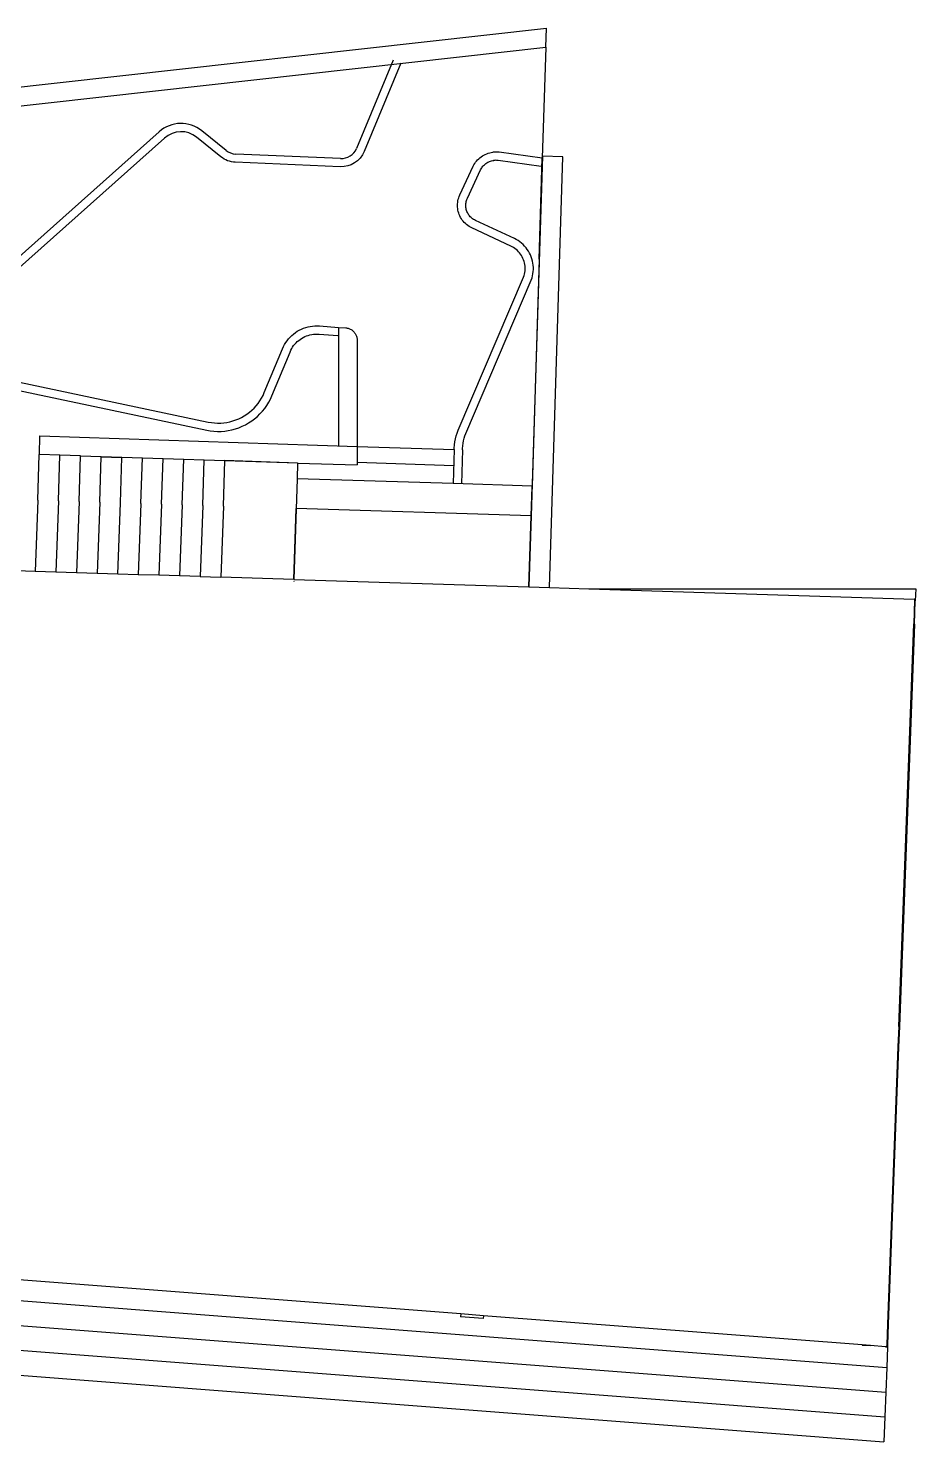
# Model space of a CAD drawing. Header units: inches. Extents: x 438 to 4290, y 203 to 1969.
# Drawn here: x 2927 to 3357, y 227 to 912 of the extents above; entities that cross this region are included whole.
import ezdxf

# ---------------------------------------------------------------- set-up
doc = ezdxf.new("R2010")
doc.units = ezdxf.units.IN
doc.layers.add('element', color=20, linetype='Continuous')

msp = doc.modelspace()

# ---------------------------------------------------------------- linework, layer by layer
for p, q in [((2729.59709, 862.22585), (3178.3416, 912.44104)), ((3178.05736, 903.35306), (3178.3416, 912.44104)), ((2891.18367, 871.25146), (3136.22993, 898.67251)), ((3136.22993, 898.67251), (3178.05736, 903.35306)), ((3178.05736, 903.35306), (3176.37107, 849.43587)), ((3104.10232, 897.02114), (3086.37603, 854.20865)), ((2990.68739, 862.22134), (2921.52858, 800.36968)), ((3023.14726, 853.24956), (3011.41332, 862.737)), ((3078.63824, 849.27655), (3027.83086, 851.47799)), ((3176.40827, 850.43519), (3170.95464, 676.0623)), ((3186.40338, 850.12259), (3176.40827, 850.43519)), ((3179.87077, 641.25067), (3186.40338, 850.12259)), ((3174.83878, 800.44292), (3176.37107, 849.43587)), ((3174.83878, 800.44292), (3171.40024, 690.50016)), ((3174.36966, 785.44363), (3174.37608, 785.45868)), ((3061.77973, 767.37647), (3062.86674, 767.67687)), ((3062.86674, 767.67687), (3063.97044, 767.90861)), ((3063.97044, 767.90861), (3065.08647, 768.07077)), ((3065.08647, 768.07077), (3066.21048, 768.16273)), ((3066.21048, 768.16273), (3067.33803, 768.18412)), ((3067.33803, 768.18412), (3068.46471, 768.13485)), ((3068.46471, 768.13485), (3077.68074, 767.44209)), ((3052.06453, 760.05814), (3052.71232, 760.98129)), ((3052.71232, 760.98129), (3053.41665, 761.86206)), ((3053.41665, 761.86206), (3054.17475, 762.69699)), ((3054.17475, 762.69699), (3054.98365, 763.48282)), ((3054.98365, 763.48282), (3055.84017, 764.21644)), ((3055.84017, 764.21644), (3056.74095, 764.89499)), ((3056.74095, 764.89499), (3057.68246, 765.5158)), ((3057.68246, 765.5158), (3058.661, 766.07643)), ((3058.661, 766.07643), (3059.67272, 766.57468)), ((3059.67272, 766.57468), (3060.71366, 767.0086)), ((3060.71366, 767.0086), (3061.77973, 767.37647)), ((3041.68651, 735.82217), (3050.48465, 757.0714)), ((3050.48465, 757.0714), (3050.9485, 758.09935)), ((3050.9485, 758.09935), (3051.47582, 759.09623)), ((3051.47582, 759.09623), (3052.06453, 760.05814)), ((2885.26111, 748.82464), (3014.55323, 721.52126)), ((3040.35656, 733.10768), (3041.06432, 734.44396)), ((3041.06432, 734.44396), (3041.68651, 735.82217)), ((3034.49295, 726.25308), (3035.644, 727.23371)), ((3035.644, 727.23371), (3036.73102, 728.28488)), ((3036.73102, 728.28488), (3037.74969, 729.40242)), ((3037.74969, 729.40242), (3038.69595, 730.58189)), ((3038.69595, 730.58189), (3039.56606, 731.81862)), ((3039.56606, 731.81862), (3040.35656, 733.10768)), ((3014.55323, 721.52126), (3016.04185, 721.25559)), ((3016.04185, 721.25559), (3017.54424, 721.08419)), ((3017.54424, 721.08419), (3019.05445, 721.00774)), ((3019.05445, 721.00774), (3020.56648, 721.02655)), ((3020.56648, 721.02655), (3022.07431, 721.14054)), ((3022.07431, 721.14054), (3023.57198, 721.34926)), ((3023.57198, 721.34926), (3025.05353, 721.65188)), ((3025.05353, 721.65188), (3026.51309, 722.0472)), ((3026.51309, 722.0472), (3027.94485, 722.53365)), ((3027.94485, 722.53365), (3029.34313, 723.1093)), ((3029.34313, 723.1093), (3030.70239, 723.77187)), ((3030.70239, 723.77187), (3032.01722, 724.51871)), ((3032.01722, 724.51871), (3033.28242, 725.34688)), ((3033.28242, 725.34688), (3034.49295, 726.25308)), ((2932.70078, 705.79818), (2932.99703, 714.7933)), ((2932.99703, 714.7933), (2932.99718, 714.79732)), ((2932.99703, 714.7933), (3086.67571, 709.73193)), ((3086.67571, 709.73595), (3086.67571, 709.73193)), ((3086.67571, 709.73193), (3086.67571, 700.72705)), ((3086.67571, 709.73193), (3133.73687, 708.18198)), ((3133.73687, 708.18198), (3133.19356, 691.6951)), ((3137.7347, 708.05023), (3137.19139, 691.56336)), ((2931.9698, 683.60348), (2932.66399, 705.79933)), ((2932.66399, 705.79933), (2932.70078, 705.79818)), ((2942.65876, 705.47022), (2932.70078, 705.79818)), ((2941.96509, 683.29087), (2942.65876, 705.47022)), ((2952.65353, 705.14104), (2942.65876, 705.47022)), ((2951.96038, 682.97826), (2952.65353, 705.14104)), ((2952.65353, 705.14104), (2962.64654, 704.81192)), ((2961.9539, 682.6657), (2962.64654, 704.81192)), ((2961.95567, 682.66565), (2962.64415, 704.67891)), ((2962.64415, 704.67891), (2972.63943, 704.3663)), ((2962.64654, 704.81192), (2972.64308, 704.48269)), ((2971.95096, 682.35304), (2972.63943, 704.3663)), ((2972.63943, 704.3663), (2972.64308, 704.48269)), ((2972.64308, 704.48269), (2982.63785, 704.15351)), ((2981.94624, 682.04043), (2982.63785, 704.15351)), ((2982.63785, 704.15351), (2992.63262, 703.82434)), ((2991.94153, 681.72782), (2992.63262, 703.82434)), ((2992.63262, 703.82434), (3002.62739, 703.49516)), ((3001.93682, 681.41521), (3002.62739, 703.49516)), ((3002.62739, 703.49516), (3012.62216, 703.16599)), ((3011.93211, 681.1026), (3012.62216, 703.16599)), ((3012.62216, 703.16599), (3022.61693, 702.83681)), ((3021.9274, 680.78999), (3022.61693, 702.83681)), ((3022.61693, 702.83681), (3022.61889, 702.89945)), ((3057.80768, 701.67781), (3022.61693, 702.83681)), ((3022.61889, 702.89945), (3057.81146, 701.79878)), ((3057.80768, 701.67781), (3057.56944, 694.0603)), ((3057.81146, 701.79878), (3057.80768, 701.67781)), ((3057.80768, 701.67781), (3086.67571, 700.72705)), ((3086.67571, 702.07189), (3133.48471, 700.53025)), ((3171.6746, 699.27247), (3171.68054, 699.27227)), ((3057.56944, 694.0603), (3056.04258, 645.19112)), ((3133.19356, 691.6951), (3057.56944, 694.0603)), ((3171.40024, 690.50016), (3133.19356, 691.6951)), ((3170.9487, 676.06249), (3171.3906, 690.19174)), ((3171.3906, 690.19174), (3171.40024, 690.50016)), ((3171.39326, 690.27686), (3171.3992, 690.27666)), ((2931.9698, 683.60348), (2930.68607, 649.11872)), ((2941.96509, 683.29087), (2940.68121, 648.8021)), ((2951.96038, 682.97826), (2950.67635, 648.48548)), ((2961.95567, 682.66565), (2960.67149, 648.16885)), ((2961.9539, 682.6657), (2961.95567, 682.66565)), ((2970.66663, 647.85223), (2971.95096, 682.35304)), ((2981.94624, 682.04043), (2980.66177, 647.53561)), ((2991.94153, 681.72782), (2990.65691, 647.21899)), ((3001.93682, 681.41521), (3000.65205, 646.90237)), ((3011.93211, 681.1026), (3010.64719, 646.58574)), ((3021.9274, 680.78999), (3020.64233, 646.26912)), ((3056.04258, 645.19112), (3057.14021, 679.68409)), ((3170.9487, 676.06249), (3057.14021, 679.68409)), ((3170.95464, 676.0623), (3169.87583, 641.56873)), ((3169.87583, 641.56873), (3170.97346, 676.06171)), ((3170.95464, 676.0623), (3170.9487, 676.06249)), ((3170.95464, 676.0623), (3170.97346, 676.06171)), ((2930.68607, 649.11872), (2921.32446, 649.41527)), ((2940.68121, 648.8021), (2930.68607, 649.11872)), ((2950.67635, 648.48548), (2940.68121, 648.8021)), ((2960.67149, 648.16885), (2950.67635, 648.48548)), ((2970.66663, 647.85223), (2960.67149, 648.16885)), ((2980.66177, 647.53561), (2970.66663, 647.85223)), ((2990.65691, 647.21899), (2980.66177, 647.53561)), ((3000.65205, 646.90237), (2990.65691, 647.21899)), ((3010.64719, 646.58574), (3000.65205, 646.90237)), ((3010.64719, 646.58574), (3020.64233, 646.26912)), ((3056.0412, 645.14777), (3020.64233, 646.26912)), ((3056.01586, 644.35147), (3056.0084, 644.1481)), ((3056.04258, 645.19112), (3056.0412, 645.14777)), ((3056.04121, 645.14777), (3169.87583, 641.56873)), ((3169.87583, 641.56873), (3179.87077, 641.25067)), ((3179.87077, 641.25067), (3198.85577, 640.64653)), ((3198.85577, 640.64653), (3357.29328, 640.64653)), ((3198.85577, 640.64653), (3356.78505, 635.62093)), ((3357.29328, 640.64653), (3357.07529, 634.79065)), ((3356.77605, 635.37908), (3356.33864, 623.62905)), ((3356.72133, 623.61693), (3357.07529, 634.79065)), ((3356.78505, 635.62093), (3356.77605, 635.37908)), ((3357.10127, 635.61091), (3356.77605, 635.37908)), ((3357.10127, 635.61091), (3356.78505, 635.62093)), ((3357.07529, 634.79065), (3357.10127, 635.61091)), ((3349.07712, 428.5631), (3356.33864, 623.62905)), ((3356.65941, 623.61889), (3349.39735, 428.5384)), ((3356.33864, 623.62905), (3356.65941, 623.61889)), ((3356.65941, 623.61889), (3356.72133, 623.61693)), ((3349.07712, 428.5631), (3348.70483, 418.56211)), ((3349.39735, 428.5384), (3349.02505, 418.53741)), ((3349.39735, 428.5384), (3349.07712, 428.5631)), ((3348.70483, 418.56211), (3343.70333, 284.20704)), ((3349.02505, 418.53741), (3344.02356, 284.18234)), ((3348.70483, 418.56211), (3349.02505, 418.53741)), ((2751.38388, 308.84221), (3343.24176, 263.18103)), ((3136.85553, 289.11976), (2897.22814, 307.59108)), ((2769.71876, 295.39204), (3342.79501, 251.17983)), ((3136.85553, 289.11976), (3136.80643, 287.8008)), ((3147.83165, 288.27368), (3136.85553, 289.11976)), ((3147.83165, 288.27368), (3147.78252, 286.954)), ((3331.31988, 274.12976), (3147.83165, 288.27368)), ((2748.91055, 284.96171), (3342.34825, 239.17864)), ((3147.78252, 286.954), (3136.80643, 287.8008)), ((3343.70333, 284.20704), (3343.33103, 274.20605)), ((3344.02356, 284.18234), (3343.65126, 274.18135)), ((3344.02356, 284.18234), (3343.70333, 284.20704)), ((3331.31988, 274.12976), (3331.31381, 273.96657)), ((3335.41981, 273.81372), (3331.31988, 274.12976)), ((3343.33103, 274.20605), (3343.3055, 273.52017)), ((3343.65126, 274.18135), (3343.33103, 274.20605)), ((3343.65126, 274.18135), (3343.61406, 273.18202)), ((2747.44552, 273.03908), (3341.90149, 227.17745)), ((3331.31381, 273.96657), (3335.41981, 273.81372)), ((3342.7359, 273.24977), (3335.41981, 273.81372)), ((3343.3055, 273.52017), (3342.7359, 273.24977)), ((3342.7359, 273.24977), (3343.61406, 273.18202)), ((3343.61406, 273.18202), (3343.24176, 263.18103)), ((3343.24176, 263.18103), (3342.79501, 251.17983)), ((3342.79501, 251.17983), (3342.34825, 239.17864)), ((3342.34825, 239.17864), (3341.90149, 227.17745))]:
    msp.add_line(p, q)
msp.add_lwpolyline([(3107.79806, 895.49094), (3090.07177, 852.67845, -0.315247358), (3078.46509, 845.2803), (3027.65771, 847.48174, -0.160514719), (3020.6323, 850.1391), (3008.89836, 859.62653, 0.36775382), (2993.35392, 859.23979), (2915.72453, 789.81252, -0.336846354), (2901.24982, 788.65407), (2892.0585, 794.54483, -0.388514656), (2887.89759, 810.20443), (2893.64119, 821.19862, 0.430967693), (2887.94821, 837.68974), (2850.54446, 854.59832)], format="xyb")
for points in [[(3133.73229, 708.18213), (3133.75752, 708.9482), (3133.85182, 710.42517), (3134.03698, 711.89352), (3134.31229, 713.34766), (3134.6767, 714.78208), (3135.12883, 716.1913), (3135.66697, 717.56998), (3167.31613, 791.81055), (3167.56171, 792.54674), (3167.75918, 793.29726), (3167.90773, 794.05898), (3168.00673, 794.82871), (3168.05577, 795.60323), (3168.05464, 796.3793), (3168.00335, 797.15367), (3167.90211, 797.92311), (3167.75135, 798.68439), (3167.5517, 799.43434), (3167.30399, 800.16981), (3167.00926, 800.88774), (3166.66874, 801.58511), (3166.28385, 802.25901), (3165.85621, 802.90663), (3165.3876, 803.52525), (3164.87998, 804.11228), (3164.33548, 804.66528), (3163.75638, 805.18192), (3163.14509, 805.66005), (3162.50417, 806.09767), (3161.83631, 806.49294), (3161.14429, 806.84422), (3142.21968, 815.69303), (3141.54715, 816.03364), (3140.89734, 816.41579), (3140.2728, 816.838), (3139.67601, 817.29859), (3139.10932, 817.79574), (3138.57496, 818.32749), (3138.07504, 818.89175), (3137.61154, 819.48629), (3137.18629, 820.10875), (3136.80096, 820.75669), (3136.45707, 821.42754), (3136.15599, 822.11866), (3135.8989, 822.82733), (3135.68681, 823.55074), (3135.52056, 824.28604), (3135.40081, 825.03032), (3135.32804, 825.78066), (3135.30251, 826.53409), (3135.32435, 827.28763), (3135.39346, 828.03831), (3135.50957, 828.78317), (3135.67222, 829.51928), (3135.88077, 830.24371), (3136.1344, 830.95363), (3136.4321, 831.64621), (3142.91436, 845.50958), (3143.25881, 846.18912), (3143.64568, 846.84545), (3144.07342, 847.4759), (3144.5403, 848.07793), (3145.04444, 848.64913), (3145.58381, 849.18719), (3146.15624, 849.68993), (3146.75942, 850.15534), (3147.39092, 850.58153), (3148.04819, 850.96679), (3148.72858, 851.30957), (3149.42935, 851.60848), (3149.43393, 851.60834), (3150.14767, 851.86232), (3150.15226, 851.86218), (3150.88066, 852.07007), (3150.88524, 852.06993), (3151.62535, 852.23089), (3151.62994, 852.23074), (3152.37874, 852.34412), (3152.38333, 852.34398)], [(3176.37107, 849.43587), (3155.42295, 852.31492), (3154.66527, 852.39462), (3153.89948, 852.42623), (3153.14239, 852.40918), (3153.13781, 852.40933), (3152.38333, 852.34398)], [(3137.73013, 708.05046), (3137.75333, 708.75488), (3137.83583, 710.04716), (3137.99012, 711.27067), (3138.21952, 712.48234), (3138.52317, 713.67757), (3138.89991, 714.85181), (3139.37075, 716.05808), (3171.0593, 790.39104), (3171.39712, 791.40377), (3171.66045, 792.4046), (3171.85854, 793.42036), (3171.99056, 794.4468), (3172.05595, 795.47963), (3172.05445, 796.51452), (3171.98605, 797.54715), (3171.85105, 798.5732), (3171.65001, 799.58838), (3171.38378, 800.58844), (3171.05345, 801.5692), (3170.66042, 802.52656), (3170.20633, 803.45651), (3169.69308, 804.35517), (3169.12282, 805.21877), (3168.49793, 806.0437), (3167.82102, 806.82651), (3167.09492, 807.56394), (3166.32268, 808.25288), (3165.50752, 808.89048), (3164.65285, 809.47404), (3163.76225, 810.00114), (3162.89716, 810.44028), (3143.97087, 819.28988), (3143.46654, 819.5453), (3143.03344, 819.8), (3142.61719, 820.08141), (3142.21942, 820.38839), (3141.84172, 820.71974), (3141.48557, 821.07416), (3141.15237, 821.45023), (3140.84345, 821.84649), (3140.56002, 822.26137), (3140.30319, 822.69322), (3140.07399, 823.14034), (3139.87332, 823.60098), (3139.70197, 824.07331), (3139.56061, 824.55546), (3139.44981, 825.04554), (3139.36999, 825.54161), (3139.32149, 826.04171), (3139.30448, 826.54387), (3139.31903, 827.0461), (3139.36509, 827.54644), (3139.44248, 828.04289), (3139.55089, 828.5335), (3139.68989, 829.01634), (3139.85893, 829.4895), (3140.08217, 830.00887), (3146.51093, 843.75778), (3146.76922, 844.26737), (3147.02707, 844.70481), (3147.31216, 845.12501), (3147.62333, 845.52626), (3147.95934, 845.90696), (3148.31884, 846.26558), (3148.70036, 846.60065), (3149.10238, 846.91085), (3149.52327, 847.1949), (3149.96134, 847.45168), (3150.41481, 847.68014), (3150.8608, 847.87038), (3151.3477, 848.04364), (3151.83878, 848.1838), (3152.33785, 848.29234), (3152.90154, 848.37769)], [(3175.82644, 845.47312), (3154.94128, 848.34352), (3154.37326, 848.40327), (3153.86198, 848.42437), (3153.35177, 848.41288), (3152.72848, 848.3589)], [(2884.47032, 744.90342), (3013.78841, 717.59455), (3015.46319, 717.29566), (3017.21611, 717.09568), (3018.97814, 717.00648), (3020.74229, 717.02843), (3022.50157, 717.16142), (3024.24897, 717.40495), (3025.97757, 717.75803), (3027.6805, 718.21927), (3029.35101, 718.78684), (3030.98245, 719.45848), (3032.56837, 720.23152), (3034.10245, 721.10291), (3035.57861, 722.06917), (3036.991, 723.12647), (3038.33399, 724.27063), (3039.60227, 725.49708), (3040.7908, 726.80097), (3041.89485, 728.17712), (3042.91005, 729.62006), (3043.83237, 731.12408), (3044.65814, 732.68319), (3045.35814, 734.23374), (3054.15641, 755.4833), (3054.54293, 756.33985), (3054.953, 757.11509), (3055.41082, 757.86314), (3055.91459, 758.58104), (3056.46232, 759.26599), (3057.05188, 759.9153), (3057.68093, 760.52641), (3058.34702, 761.09692), (3059.04753, 761.62461), (3059.77972, 762.10739), (3060.54069, 762.54338), (3061.32748, 762.93085), (3062.13698, 763.26829), (3062.96603, 763.55438), (3063.81137, 763.78799), (3064.66968, 763.9682), (3065.53758, 764.09431), (3066.41169, 764.16583), (3067.28855, 764.18246), (3068.22737, 764.14141), (3077.3809, 763.45335), (3077.67586, 763.43117)]]:
    msp.add_lwpolyline(points)
for centre, radius, start, end in [((3001.35349, 850.29514), 16, 51.04285342, 131.80761926), ((3028.17717, 859.47049), 8, 231.04285342, 267.51897216), ((3078.98455, 857.26905), 8, 267.51897216, 337.50825083)]:
    msp.add_arc(centre, radius, start, end)
at = {"layer": 'element'}
for p, q in [((3077.67588, 767.44246), (3077.67571, 709.73597)), ((3077.68074, 767.44209), (3081.1256, 767.18314)), ((3081.1256, 767.18314), (3081.51348, 767.14127)), ((3081.51348, 767.14127), (3081.89782, 767.07427)), ((3081.89782, 767.07427), (3082.27699, 766.98244)), ((3082.27699, 766.98244), (3082.64939, 766.86617)), ((3082.64939, 766.86617), (3083.01345, 766.72593)), ((3083.01345, 766.72593), (3083.36762, 766.56234)), ((3083.36762, 766.56234), (3083.71041, 766.37607)), ((3083.71041, 766.37607), (3084.04038, 766.16792)), ((3084.04038, 766.16792), (3084.35612, 765.93877)), ((3084.35612, 765.93877), (3084.6563, 765.68958)), ((3084.6563, 765.68958), (3084.93965, 765.42141)), ((3084.93965, 765.42141), (3085.20497, 765.13539)), ((3085.20497, 765.13539), (3085.45115, 764.83274)), ((3085.45115, 764.83274), (3085.67713, 764.51472)), ((3085.67713, 764.51472), (3085.88198, 764.1827)), ((3085.88198, 764.1827), (3086.06481, 763.83806)), ((3086.06481, 763.83806), (3086.22486, 763.48227)), ((3086.22486, 763.48227), (3086.36144, 763.11683)), ((3086.36144, 763.11683), (3086.47399, 762.74328)), ((3086.47399, 762.74328), (3086.56203, 762.36321)), ((3086.56203, 762.36321), (3086.62518, 761.97823)), ((3086.62518, 761.97823), (3086.66317, 761.58995)), ((3086.66317, 761.58995), (3086.67586, 761.20002)), ((3086.67586, 761.20002), (3086.67571, 709.73595))]:
    msp.add_line(p, q, dxfattribs=at)

doc.saveas('drawing.dxf')
